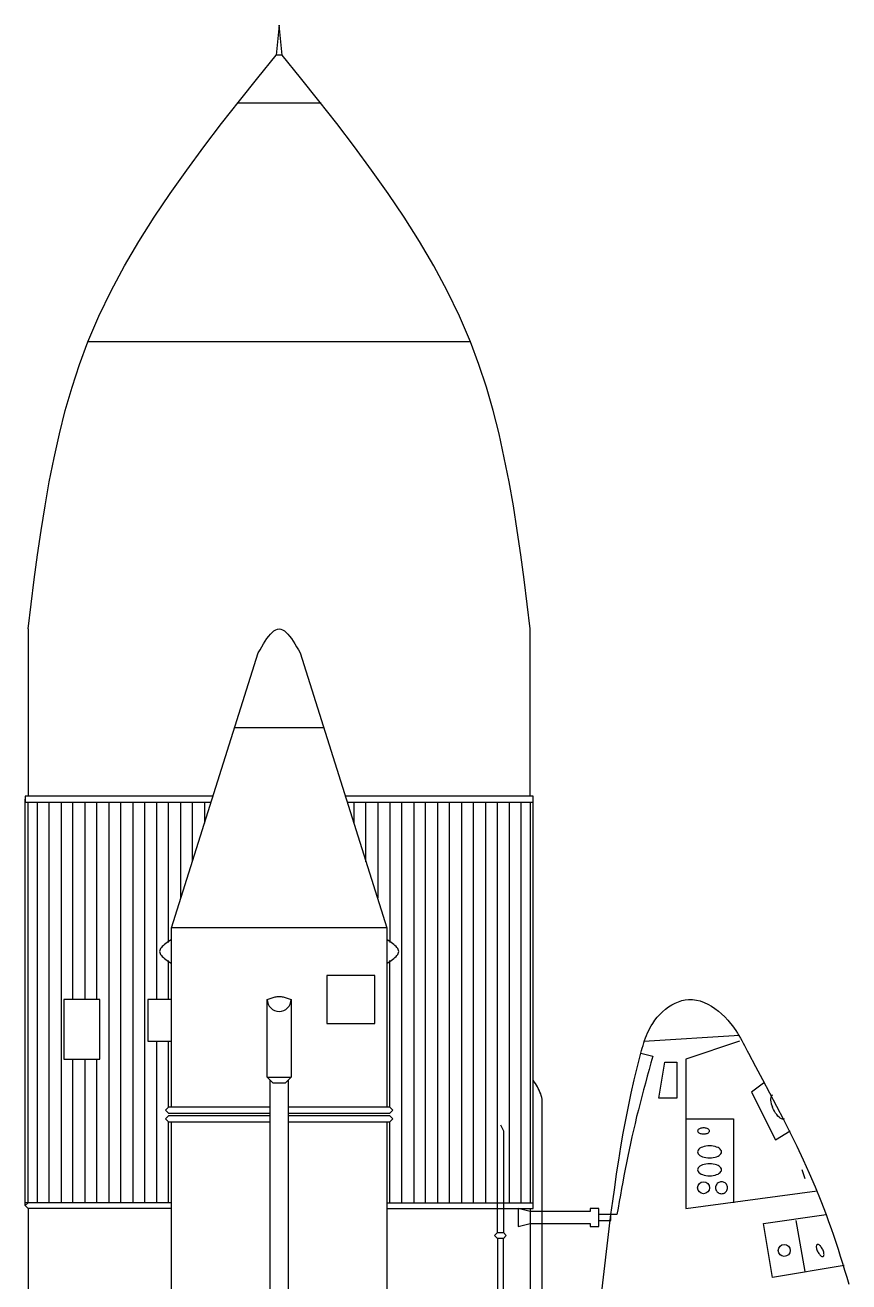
# Model space of a CAD drawing. Extents: x 15.5 to 22.4, y 3.8 to 19.9.
# Drawn here: x 15.51 to 19.61, y 13.68 to 19.92 of the extents above; entities that cross this region are included whole.
import ezdxf

# ---------------------------------------------------------------- set-up
doc = ezdxf.new("R2010")
doc.units = 0
doc.header["$MEASUREMENT"] = 0
doc.layers.add('LAYER1', color=7, linetype='CONTINUOUS')

msp = doc.modelspace()

# ---------------------------------------------------------------- linework, layer by layer
at = {"layer": 'LAYER1', "color": 7, "linetype": 'Continuous'}
for points in [[(16.7907, 19.7755), (16.7758, 19.924), (16.761, 19.7755)], [(15.5278, 16.9229), (15.543, 17.0458), (15.5586, 17.1684), (15.575, 17.2908), (15.5926, 17.4126), (15.6118, 17.5337), (15.633, 17.6541), (15.6567, 17.7734), (15.6831, 17.8916), (15.7127, 18.0084), (15.746, 18.1237), (15.7833, 18.2374), (15.825, 18.3492), (15.8798, 18.4777), (15.9406, 18.6037), (16.0069, 18.7274), (16.0782, 18.849), (16.1539, 18.9688), (16.2335, 19.087), (16.3164, 19.2038), (16.402, 19.3195), (16.4898, 19.4343), (16.5793, 19.5484), (16.6698, 19.662), (16.761, 19.7755)], [(16.7907, 19.7755), (16.761, 19.7755)], [(18.0238, 16.9229), (18.0086, 17.0458), (17.993, 17.1684), (17.9766, 17.2908), (17.959, 17.4126), (17.9398, 17.5337), (17.9186, 17.6541), (17.895, 17.7734), (17.8685, 17.8916), (17.8389, 18.0084), (17.8056, 18.1237), (17.7683, 18.2374), (17.7267, 18.3492), (17.6719, 18.4777), (17.611, 18.6037), (17.5447, 18.7274), (17.4734, 18.849), (17.3977, 18.9688), (17.3181, 19.087), (17.2353, 19.2038), (17.1497, 19.3195), (17.0618, 19.4343), (16.9724, 19.5484), (16.8818, 19.662), (16.7907, 19.7755)], [(16.5678, 19.5378), (16.9838, 19.5378)], [(17.7267, 18.3492), (15.825, 18.3492)], [(15.5278, 16.9229), (15.5278, 16.091)], [(16.6718, 16.8041), (16.6805, 16.8189), (16.6892, 16.8335), (16.6978, 16.8477), (16.7065, 16.8613), (16.7152, 16.8741), (16.7238, 16.8858), (16.7325, 16.8963), (16.7412, 16.9053), (16.7498, 16.9127), (16.7585, 16.9183), (16.7671, 16.9217), (16.7758, 16.9229), (16.7845, 16.9217), (16.7931, 16.9183), (16.8018, 16.9127), (16.8105, 16.9053), (16.8191, 16.8963), (16.8278, 16.8858), (16.8365, 16.8741), (16.8451, 16.8613), (16.8538, 16.8477), (16.8625, 16.8335), (16.8711, 16.8189), (16.8798, 16.8041)], [(18.0238, 16.091), (18.0238, 16.9229)], [(16.241, 15.4372), (16.6718, 16.8041)], [(16.8798, 16.8041), (17.3107, 15.4372)], [(16.553, 16.4327), (16.9987, 16.4327)], [(16.449, 16.091), (15.513, 16.091)], [(15.513, 16.091), (15.513, 16.0612), (16.4341, 16.0612)], [(15.513, 14.0556), (15.513, 16.0761)], [(15.5278, 14.0704), (15.5278, 16.0612)], [(15.5724, 16.0612), (15.5724, 14.0704)], [(15.6318, 14.0704), (15.6318, 16.0612)], [(15.6913, 16.0612), (15.6913, 14.0704)], [(15.7507, 15.0807), (15.7507, 16.0612)], [(15.8101, 16.0612), (15.8101, 15.0807)], [(15.8695, 15.0807), (15.8695, 16.0612)], [(15.929, 16.0612), (15.929, 14.0704)], [(15.9884, 14.0704), (15.9884, 16.0612)], [(16.0478, 16.0612), (16.0478, 14.0704)], [(16.1073, 14.0704), (16.1073, 16.0612)], [(16.1667, 16.0612), (16.1667, 15.0807)], [(16.2261, 15.363), (16.2261, 16.0612)], [(16.2855, 16.0612), (16.2855, 15.5858)], [(16.345, 15.7641), (16.345, 16.0612)], [(16.4044, 16.0612), (16.4044, 15.9572)], [(18.0386, 16.091), (17.1027, 16.091)], [(17.1175, 16.0612), (18.0386, 16.0612), (18.0386, 16.091)], [(17.1473, 16.0612), (17.1473, 15.9572)], [(17.2067, 15.7641), (17.2067, 16.0612)], [(17.2661, 16.0612), (17.2661, 15.5858)], [(17.3107, 14.0407), (18.0386, 14.0407), (18.0386, 16.0612)], [(17.3255, 16.0612), (17.3255, 15.363)], [(17.385, 14.0704), (17.385, 16.0612)], [(17.4444, 16.0612), (17.4444, 14.0704)], [(17.5038, 14.0704), (17.5038, 16.0612)], [(17.5632, 16.0612), (17.5632, 14.0704)], [(17.6227, 14.0704), (17.6227, 16.0612)], [(17.6821, 16.0612), (17.6821, 14.0704)], [(17.7415, 14.0704), (17.7415, 16.0612)], [(17.8009, 16.0612), (17.8009, 14.0704)], [(17.8604, 14.0704), (17.8604, 16.0612)], [(17.9198, 16.0612), (17.9198, 14.0704)], [(17.9792, 14.0704), (17.9792, 16.0612)], [(18.0238, 16.0612), (18.0238, 14.0704)], [(17.3107, 15.4372), (16.241, 15.4372)], [(16.241, 14.5458), (16.241, 15.4372)], [(17.3107, 15.4372), (17.3107, 14.5458)], [(16.241, 15.3778), (16.2336, 15.3729), (16.2263, 15.3679), (16.2191, 15.363), (16.2124, 15.358), (16.206, 15.3531), (16.2001, 15.3481), (16.1949, 15.3432), (16.1903, 15.3382), (16.1866, 15.3332), (16.1839, 15.3283), (16.1821, 15.3233), (16.1815, 15.3184), (16.1821, 15.3134), (16.1839, 15.3085), (16.1866, 15.3035), (16.1903, 15.2986), (16.1949, 15.2936), (16.2001, 15.2887), (16.206, 15.2837), (16.2124, 15.2788), (16.2192, 15.2738), (16.2263, 15.2689), (16.2336, 15.2639), (16.241, 15.259)], [(17.3107, 15.259), (17.3181, 15.2639), (17.3254, 15.2689), (17.3325, 15.2738), (17.3393, 15.2788), (17.3457, 15.2837), (17.3515, 15.2887), (17.3568, 15.2936), (17.3613, 15.2986), (17.365, 15.3035), (17.3678, 15.3085), (17.3695, 15.3134), (17.3701, 15.3184), (17.3695, 15.3233), (17.3678, 15.3283), (17.365, 15.3332), (17.3613, 15.3382), (17.3568, 15.3432), (17.3515, 15.3481), (17.3457, 15.3531), (17.3393, 15.358), (17.3325, 15.363), (17.3254, 15.3679), (17.3181, 15.3729), (17.3107, 15.3778)], [(16.2261, 15.0807), (16.2261, 15.2738)], [(17.3255, 14.5458), (17.3255, 15.2738)], [(17.2513, 15.1995), (17.0135, 15.1995), (17.0135, 14.9618), (17.2513, 14.9618), (17.2513, 15.1995)], [(15.8844, 15.0807), (15.7061, 15.0807), (15.7061, 14.7835), (15.8844, 14.7835), (15.8844, 15.0807)], [(16.241, 15.0807), (16.1221, 15.0807), (16.1221, 14.8727), (16.241, 14.8727)], [(16.7164, 15.0807), (16.7214, 15.0825), (16.7263, 15.0844), (16.7313, 15.0861), (16.7362, 15.0878), (16.7412, 15.0894), (16.7461, 15.0909), (16.7511, 15.0922), (16.756, 15.0933), (16.761, 15.0943), (16.7659, 15.095), (16.7709, 15.0954), (16.7758, 15.0955), (16.7808, 15.0954), (16.7857, 15.095), (16.7907, 15.0943), (16.7956, 15.0933), (16.8006, 15.0922), (16.8055, 15.0909), (16.8105, 15.0894), (16.8154, 15.0878), (16.8204, 15.0861), (16.8254, 15.0844), (16.8303, 15.0825), (16.8353, 15.0807)], [(16.8353, 14.6944), (16.8055, 14.6647), (16.7461, 14.6647), (16.7164, 14.6944), (16.7164, 15.0807)], [(16.8353, 15.0807), (16.8353, 14.6944)], [(18.3585, 13.4453), (18.4249, 14.011), (18.434, 14.0786), (18.4435, 14.1461), (18.4533, 14.2136), (18.4636, 14.281), (18.4745, 14.3483), (18.4861, 14.4154), (18.4983, 14.4823), (18.5114, 14.549), (18.5254, 14.6155), (18.5404, 14.6817), (18.5564, 14.7476), (18.5735, 14.8132), (18.577, 14.8261), (18.5806, 14.8389), (18.5844, 14.8516), (18.5883, 14.8643), (18.5925, 14.8769), (18.597, 14.8895), (18.6018, 14.9019), (18.6071, 14.9142), (18.6127, 14.9263), (18.6189, 14.9383), (18.6256, 14.9502), (18.6329, 14.9618), (18.6437, 14.9771), (18.6555, 14.9919), (18.6683, 15.006), (18.682, 15.0193), (18.6964, 15.0318), (18.7115, 15.0431), (18.7272, 15.0532), (18.7434, 15.062), (18.76, 15.0693), (18.7769, 15.0749), (18.794, 15.0788), (18.8112, 15.0807), (18.8305, 15.0805), (18.8497, 15.0778), (18.8688, 15.073), (18.8877, 15.0662), (18.9062, 15.0575), (18.9243, 15.0472), (18.9419, 15.0355), (18.9589, 15.0225), (18.9752, 15.0084), (18.9908, 14.9935), (19.0055, 14.9779), (19.0192, 14.9618), (19.0285, 14.95), (19.0374, 14.938), (19.0458, 14.9259), (19.0537, 14.9137), (19.0613, 14.9014), (19.0687, 14.8889), (19.0757, 14.8764), (19.0825, 14.8639), (19.0891, 14.8513), (19.0956, 14.8386), (19.102, 14.8259), (19.1084, 14.8132)], [(16.1667, 14.8727), (16.1667, 14.0704)], [(16.2261, 14.5458), (16.2261, 14.8727)], [(18.5884, 14.8727), (19.0638, 14.9024)], [(19.0638, 14.8727), (18.7964, 14.7835), (18.7964, 14.0407), (19.4501, 14.1299)], [(18.5735, 14.8132), (18.6329, 14.7984)], [(19.1084, 14.8132), (19.1437, 14.7477), (19.1789, 14.682), (19.2139, 14.6163), (19.2484, 14.5503), (19.2824, 14.4842), (19.3158, 14.4178), (19.3484, 14.3511), (19.38, 14.2841), (19.4106, 14.2166), (19.44, 14.1486), (19.468, 14.0801), (19.4946, 14.011), (19.5071, 13.9769), (19.5192, 13.9426), (19.5311, 13.9082), (19.5426, 13.8737), (19.5539, 13.8391), (19.5649, 13.8044), (19.5758, 13.7696), (19.5865, 13.7348), (19.5971, 13.6999), (19.6076, 13.6649)], [(15.7507, 14.0704), (15.7507, 14.7835)], [(15.8101, 14.7835), (15.8101, 14.0704)], [(15.8695, 14.0704), (15.8695, 14.7835)], [(18.6329, 14.7984), (18.6237, 14.7651), (18.6145, 14.7318), (18.6054, 14.6985), (18.5963, 14.6651), (18.5873, 14.6318), (18.5785, 14.5984), (18.5697, 14.565), (18.5612, 14.5315), (18.5528, 14.498), (18.5446, 14.4645), (18.5366, 14.4309), (18.5289, 14.3973), (18.5219, 14.3653), (18.515, 14.3332), (18.5084, 14.3011), (18.502, 14.269), (18.4957, 14.2368), (18.4896, 14.2046), (18.4835, 14.1724), (18.4776, 14.1402), (18.4718, 14.1079), (18.4661, 14.0756), (18.4603, 14.0433), (18.4546, 14.011)], [(18.7518, 14.7687), (18.7518, 14.5904), (18.6626, 14.5904), (18.6924, 14.7687), (18.7518, 14.7687)], [(16.7164, 14.6944), (16.8353, 14.6944)], [(16.7313, 10.8168), (16.7313, 14.6795)], [(16.8204, 14.6795), (16.8204, 10.8168)], [(18.0832, 14.5607), (18.0833, 14.5619), (18.0833, 14.5632), (18.0833, 14.5644), (18.0833, 14.5657), (18.0834, 14.5669), (18.0834, 14.5681), (18.0834, 14.5694), (18.0834, 14.5706), (18.0833, 14.5719), (18.0833, 14.5731), (18.0833, 14.5743), (18.0832, 14.5755), (18.0824, 14.5848), (18.0808, 14.5939), (18.0786, 14.6029), (18.0757, 14.6117), (18.0722, 14.6204), (18.0683, 14.6291), (18.064, 14.6376), (18.0593, 14.6461), (18.0544, 14.6545), (18.0493, 14.6629), (18.044, 14.6712), (18.0386, 14.6795)], [(19.1826, 14.6647), (19.1232, 14.6201), (19.2421, 14.3824), (19.3164, 14.427)], [(18.0832, 14.0259), (18.0832, 14.5607)], [(19.2272, 14.6053), (19.2238, 14.6026), (19.2212, 14.5986), (19.2194, 14.5933), (19.2186, 14.5868), (19.2188, 14.5793), (19.2198, 14.571), (19.2218, 14.562), (19.2247, 14.5527), (19.2272, 14.5458)], [(16.7313, 14.5458), (16.2261, 14.5458), (16.2113, 14.531), (16.2261, 14.5161), (16.7313, 14.5161)], [(16.7313, 14.5013), (16.2261, 14.5013), (16.2113, 14.4864), (16.2261, 14.4715), (16.7313, 14.4715)], [(16.8204, 14.5161), (17.3255, 14.5161), (17.3404, 14.531), (17.3255, 14.5458), (16.8204, 14.5458)], [(16.8204, 14.4715), (17.3255, 14.4715), (17.3404, 14.4864), (17.3255, 14.5013), (16.8204, 14.5013)], [(19.2866, 14.4864), (19.2825, 14.4852), (19.2777, 14.4856), (19.2724, 14.4874), (19.2667, 14.4906), (19.2608, 14.4952), (19.2547, 14.5011), (19.2488, 14.5081), (19.243, 14.5159), (19.2376, 14.5246), (19.2327, 14.5337), (19.2283, 14.5432), (19.2272, 14.5458)], [(16.2261, 14.0704), (16.2261, 14.4715)], [(16.241, 13.3127), (16.241, 14.4715)], [(17.3107, 14.4715), (17.3107, 13.3127)], [(17.3255, 14.0704), (17.3255, 14.4715)], [(17.8604, 13.9219), (17.8604, 14.4418)], [(17.8752, 14.4567), (17.8901, 14.427), (17.8901, 13.9219)], [(18.7964, 14.4864), (19.0341, 14.4864), (19.0341, 14.0704)], [(18.9152, 14.427), (18.9149, 14.4293), (18.9138, 14.4316), (18.912, 14.4337), (18.9095, 14.4357), (18.9065, 14.4375), (18.903, 14.439), (18.899, 14.4403), (18.8947, 14.4411), (18.8902, 14.4417), (18.8855, 14.4419), (18.8809, 14.4417), (18.8763, 14.4411), (18.872, 14.4403), (18.8681, 14.439), (18.8645, 14.4375), (18.8615, 14.4357), (18.8591, 14.4337), (18.8573, 14.4316), (18.8562, 14.4293), (18.8558, 14.427), (18.8562, 14.4247), (18.8573, 14.4224), (18.8591, 14.4202), (18.8615, 14.4182), (18.8645, 14.4165), (18.8681, 14.415), (18.872, 14.4137), (18.8763, 14.4128), (18.8809, 14.4123), (18.8855, 14.4121), (18.8902, 14.4123), (18.8947, 14.4128), (18.899, 14.4137), (18.903, 14.415), (18.9065, 14.4165), (18.9095, 14.4182), (18.912, 14.4202), (18.9138, 14.4224), (18.9149, 14.4247), (18.9152, 14.427)], [(18.9746, 14.323), (18.9739, 14.3276), (18.9717, 14.3322), (18.9682, 14.3365), (18.9633, 14.3405), (18.9572, 14.344), (18.9501, 14.347), (18.9422, 14.3495), (18.9336, 14.3512), (18.9245, 14.3523), (18.9152, 14.3527), (18.9059, 14.3523), (18.8969, 14.3512), (18.8882, 14.3495), (18.8803, 14.347), (18.8732, 14.344), (18.8672, 14.3405), (18.8623, 14.3365), (18.8587, 14.3322), (18.8565, 14.3276), (18.8558, 14.323), (18.8565, 14.3184), (18.8587, 14.3138), (18.8623, 14.3095), (18.8672, 14.3055), (18.8732, 14.302), (18.8803, 14.299), (18.8882, 14.2965), (18.8969, 14.2948), (18.9059, 14.2937), (18.9152, 14.2933), (18.9245, 14.2937), (18.9336, 14.2948), (18.9422, 14.2965), (18.9501, 14.299), (18.9572, 14.302), (18.9633, 14.3055), (18.9682, 14.3095), (18.9717, 14.3138), (18.9739, 14.3184), (18.9746, 14.323)], [(18.9746, 14.2339), (18.9739, 14.2385), (18.9717, 14.243), (18.9682, 14.2473), (18.9633, 14.2513), (18.9572, 14.2549), (18.9501, 14.2579), (18.9422, 14.2603), (18.9336, 14.2621), (18.9245, 14.2632), (18.9152, 14.2636), (18.9059, 14.2632), (18.8969, 14.2621), (18.8882, 14.2603), (18.8803, 14.2579), (18.8732, 14.2549), (18.8672, 14.2513), (18.8623, 14.2473), (18.8587, 14.243), (18.8565, 14.2385), (18.8558, 14.2339), (18.8565, 14.2292), (18.8587, 14.2247), (18.8623, 14.2204), (18.8672, 14.2164), (18.8732, 14.2129), (18.8803, 14.2098), (18.8882, 14.2074), (18.8969, 14.2056), (18.9059, 14.2045), (18.9152, 14.2042), (18.9245, 14.2045), (18.9336, 14.2056), (18.9422, 14.2074), (18.9501, 14.2098), (18.9572, 14.2129), (18.9633, 14.2164), (18.9682, 14.2204), (18.9717, 14.2247), (18.9739, 14.2292), (18.9746, 14.2339)], [(19.3906, 14.1893), (19.3758, 14.2339)], [(18.9746, 14.115), (18.9793, 14.1154), (18.9838, 14.1165), (18.9881, 14.1182), (18.9921, 14.1207), (18.9957, 14.1237), (18.9987, 14.1272), (19.0011, 14.1312), (19.0029, 14.1355), (19.004, 14.1401), (19.0044, 14.1447), (19.004, 14.1494), (19.0029, 14.1539), (19.0011, 14.1582), (18.9987, 14.1622), (18.9957, 14.1657), (18.9921, 14.1687), (18.9881, 14.1712), (18.9838, 14.173), (18.9793, 14.174), (18.9746, 14.1744), (18.97, 14.174), (18.9654, 14.173), (18.9611, 14.1712), (18.9571, 14.1687), (18.9536, 14.1657), (18.9506, 14.1622), (18.9481, 14.1582), (18.9463, 14.1539), (18.9452, 14.1494), (18.9449, 14.1447), (18.9452, 14.1401), (18.9463, 14.1355), (18.9481, 14.1312), (18.9506, 14.1272), (18.9536, 14.1237), (18.9571, 14.1207), (18.9611, 14.1182), (18.9654, 14.1165), (18.97, 14.1154), (18.9746, 14.115)], [(16.241, 14.0704), (15.513, 14.0704)], [(16.241, 14.0407), (15.5278, 14.0407), (15.513, 14.0556), (15.5278, 14.0704)], [(17.3107, 14.0704), (18.0386, 14.0704)], [(15.5278, 14.0407), (15.5278, 8.4545)], [(18.0238, 14.0259), (17.9644, 14.0407), (17.9644, 13.9516), (18.0238, 13.9664), (18.0832, 13.9664), (18.0832, 14.0259), (18.0238, 14.0259)], [(18.0238, 14.0407), (18.0238, 8.4545)], [(18.0832, 13.9664), (18.3209, 13.9664), (18.3209, 13.9516), (18.3655, 13.9516), (18.3655, 14.0407), (18.3209, 14.0407), (18.3209, 14.0259), (18.0832, 14.0259)], [(18.3655, 13.9813), (18.4249, 13.9813), (18.4249, 14.011), (18.3655, 14.011)], [(18.4546, 14.011), (18.4249, 14.011)], [(19.5838, 13.7584), (19.2272, 13.699), (19.1826, 13.9664), (19.4946, 14.011)], [(18.0832, 12.1836), (18.0832, 13.9664)], [(19.3906, 13.7287), (19.3461, 13.9813)], [(17.8604, 13.9219), (17.8901, 13.9219), (17.9049, 13.907), (17.8901, 13.8921), (17.8604, 13.8921), (17.8455, 13.907), (17.8604, 13.9219)], [(17.8604, 13.8921), (17.8604, 13.4464), (17.8901, 13.4464), (17.9049, 13.4316), (17.8901, 13.4167), (17.8604, 13.4167), (17.8455, 13.4316), (17.8604, 13.4464)], [(17.8901, 13.4464), (17.8901, 13.8921)], [(19.4798, 13.803), (19.4815, 13.8043), (19.4828, 13.8063), (19.4837, 13.809), (19.4841, 13.8122), (19.484, 13.816), (19.4835, 13.8202), (19.4825, 13.8246), (19.481, 13.8293), (19.4792, 13.8341), (19.4771, 13.8388), (19.4746, 13.8433), (19.4719, 13.8477), (19.469, 13.8516), (19.466, 13.8551), (19.463, 13.858), (19.46, 13.8603), (19.4572, 13.8619), (19.4545, 13.8628), (19.4522, 13.863), (19.4501, 13.8624), (19.4484, 13.8611), (19.447, 13.8591), (19.4462, 13.8564), (19.4458, 13.8532), (19.4458, 13.8494), (19.4464, 13.8453), (19.4474, 13.8408), (19.4488, 13.8361), (19.4506, 13.8314), (19.4528, 13.8266), (19.4553, 13.8221), (19.458, 13.8178), (19.4609, 13.8138), (19.4638, 13.8103), (19.4668, 13.8074), (19.4698, 13.8051), (19.4726, 13.8035), (19.4753, 13.8026), (19.4777, 13.8024), (19.4798, 13.803)]]:
    msp.add_lwpolyline(points, dxfattribs=at)
for centre in [(18.8855, 14.1447), (19.2866, 13.8327)]:
    msp.add_circle(centre, 0.0297, dxfattribs=at)
msp.add_arc((16.7758, 15.0807), 0.0594, 180, 0, dxfattribs=at)

doc.saveas('drawing.dxf')
